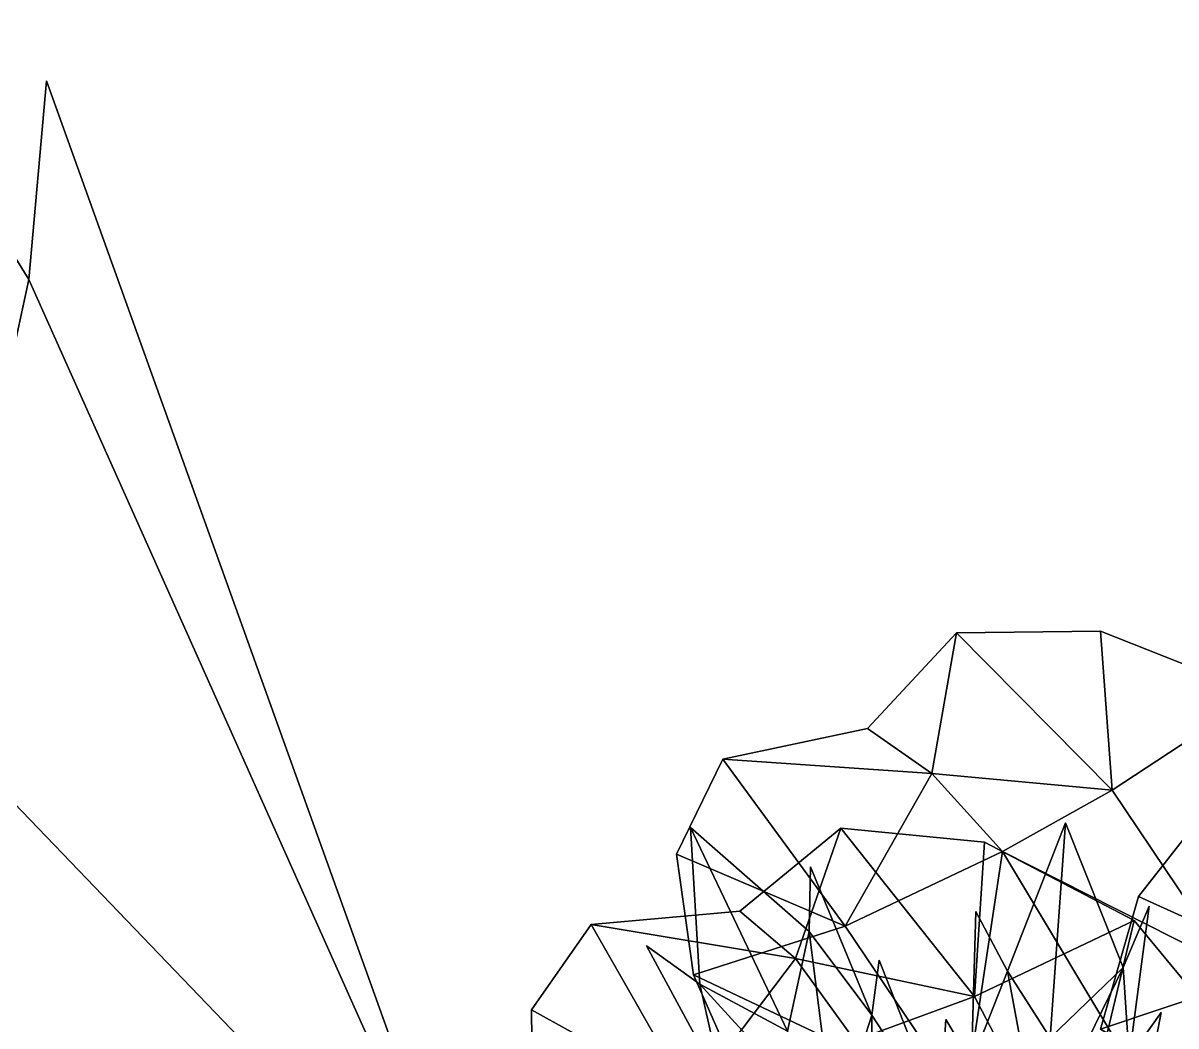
# Model space of a CAD drawing. Header units: metres. Extents: x -317 to 277, y -489 to 236.
# Drawn here: x -201.56 to -167.92, y -133.7 to -104.44 of the extents above; entities that cross this region are included whole.
import ezdxf

# ---------------------------------------------------------------- set-up
doc = ezdxf.new("R2010")
doc.units = ezdxf.units.M

msp = doc.modelspace()

# ---------------------------------------------------------------- linework, layer by layer
at = {"layer": 'Newplan_Leaf', "color": 3}
for points in [[(-204.1774, -124.7632, 747.3155), (-206.0302, -104.4378, 739.7802), (-201.3958, -111.9223, 742.3978)], [(-204.1774, -124.7632, 747.3155), (-201.3958, -111.9223, 742.3978), (-206.0302, -104.4378, 739.7802)], [(-201.3958, -111.9223, 742.3978), (-200.8779, -106.1255, 740.2382), (-188.2239, -141.3621, 742.1208)], [(-201.3958, -111.9223, 742.3978), (-188.2239, -141.3621, 742.1208), (-200.8779, -106.1255, 740.2382)], [(-188.2239, -141.3621, 742.1208), (-204.1774, -124.7632, 747.3155), (-201.3958, -111.9223, 742.3978)], [(-188.2239, -141.3621, 742.1208), (-201.3958, -111.9223, 742.3978), (-204.1774, -124.7632, 747.3155)], [(-214.0595, -128.5186, 756.5377), (-204.1774, -124.7632, 747.3155), (-188.2239, -141.3621, 742.1208)], [(-214.0595, -128.5186, 756.5377), (-188.2239, -141.3621, 742.1208), (-204.1774, -124.7632, 747.3155)], [(-172.8269, -132.1104, 798.8538), (-171.1405, -127.7818, 798.7378), (-171.5832, -134.0514, 796.7339)], [(-172.8269, -132.1104, 798.8538), (-171.5832, -134.0514, 796.7339), (-171.1405, -127.7818, 798.7378)], [(-171.5832, -134.0514, 796.7339), (-171.1405, -127.7818, 798.7378), (-169.454, -132.0028, 797.772)], [(-171.5832, -134.0514, 796.7339), (-169.454, -132.0028, 797.772), (-171.1405, -127.7818, 798.7378)], [(-181.8058, -132.4804, 794.7476), (-182.0871, -127.9117, 793.9465), (-179.251, -133.8559, 793.5692)], [(-181.8058, -132.4804, 794.7476), (-179.251, -133.8559, 793.5692), (-182.0871, -127.9117, 793.9465)], [(-179.251, -133.8559, 793.5692), (-182.0871, -127.9117, 793.9465), (-178.6181, -130.9463, 794.5396)], [(-179.251, -133.8559, 793.5692), (-178.6181, -130.9463, 794.5396), (-182.0871, -127.9117, 793.9465)], [(-188.2239, -141.3621, 742.1208), (-218.8522, -129.6816, 760.3077), (-214.0595, -128.5186, 756.5377)], [(-188.2239, -141.3621, 742.1208), (-214.0595, -128.5186, 756.5377), (-218.8522, -129.6816, 760.3077)], [(-178.6181, -130.9463, 794.5396), (-178.5806, -129.0606, 793.9282), (-176.794, -133.3858, 793.5253)], [(-178.6181, -130.9463, 794.5396), (-176.794, -133.3858, 793.5253), (-178.5806, -129.0606, 793.9282)], [(-173.8852, -134.7701, 797.4001), (-173.7559, -130.368, 799.0328), (-172.8269, -132.1104, 798.8538)], [(-173.8852, -134.7701, 797.4001), (-172.8269, -132.1104, 798.8538), (-173.7559, -130.368, 799.0328)], [(-169.454, -132.0028, 797.772), (-168.6965, -130.2066, 797.4102), (-169.2858, -134.6234, 795.925)], [(-169.454, -132.0028, 797.772), (-169.2858, -134.6234, 795.925), (-168.6965, -130.2066, 797.4102)], [(-177.8762, -136.7877, 793.014), (-179.251, -133.8559, 793.5692), (-178.6181, -130.9463, 794.5396)], [(-177.8762, -136.7877, 793.014), (-178.6181, -130.9463, 794.5396), (-179.251, -133.8559, 793.5692)], [(-177.8762, -136.7877, 793.014), (-178.6181, -130.9463, 794.5396), (-176.794, -133.3858, 793.5253)], [(-177.8762, -136.7877, 793.014), (-176.794, -133.3858, 793.5253), (-178.6181, -130.9463, 794.5396)], [(-181.1409, -135.4778, 793.8089), (-183.3622, -131.3618, 794.2402), (-181.8058, -132.4804, 794.7476)], [(-181.1409, -135.4778, 793.8089), (-181.8058, -132.4804, 794.7476), (-183.3622, -131.3618, 794.2402)], [(-176.794, -133.3858, 793.5253), (-176.5767, -131.786, 793.5603), (-174.6821, -136.6173, 792.4519)], [(-176.794, -133.3858, 793.5253), (-174.6821, -136.6173, 792.4519), (-176.5767, -131.786, 793.5603)], [(-173.8852, -134.7701, 797.4001), (-172.8269, -132.1104, 798.8538), (-171.9129, -137.0395, 795.4086)], [(-173.8852, -134.7701, 797.4001), (-171.9129, -137.0395, 795.4086), (-172.8269, -132.1104, 798.8538)], [(-172.8269, -132.1104, 798.8538), (-171.5832, -134.0514, 796.7339), (-171.9129, -137.0395, 795.4086)], [(-172.8269, -132.1104, 798.8538), (-171.9129, -137.0395, 795.4086), (-171.5832, -134.0514, 796.7339)], [(-171.9129, -137.0395, 795.4086), (-169.454, -132.0028, 797.772), (-169.2858, -134.6234, 795.925)], [(-171.9129, -137.0395, 795.4086), (-169.2858, -134.6234, 795.925), (-169.454, -132.0028, 797.772)], [(-171.9129, -137.0395, 795.4086), (-171.5832, -134.0514, 796.7339), (-169.454, -132.0028, 797.772)], [(-171.9129, -137.0395, 795.4086), (-169.454, -132.0028, 797.772), (-171.5832, -134.0514, 796.7339)], [(-181.1409, -135.4778, 793.8089), (-181.8058, -132.4804, 794.7476), (-177.8762, -136.7877, 793.014)], [(-181.1409, -135.4778, 793.8089), (-177.8762, -136.7877, 793.014), (-181.8058, -132.4804, 794.7476)], [(-181.8058, -132.4804, 794.7476), (-179.251, -133.8559, 793.5692), (-177.8762, -136.7877, 793.014)], [(-181.8058, -132.4804, 794.7476), (-177.8762, -136.7877, 793.014), (-179.251, -133.8559, 793.5692)], [(-176.7724, -139.2081, 792.078), (-177.8762, -136.7877, 793.014), (-176.794, -133.3858, 793.5253)], [(-176.7724, -139.2081, 792.078), (-176.794, -133.3858, 793.5253), (-177.8762, -136.7877, 793.014)], [(-176.7724, -139.2081, 792.078), (-176.794, -133.3858, 793.5253), (-174.6821, -136.6173, 792.4519)], [(-176.7724, -139.2081, 792.078), (-174.6821, -136.6173, 792.4519), (-176.794, -133.3858, 793.5253)], [(-174.928, -138.2216, 795.6522), (-174.6349, -133.517, 798.0895), (-173.8852, -134.7701, 797.4001)], [(-174.928, -138.2216, 795.6522), (-173.8852, -134.7701, 797.4001), (-174.6349, -133.517, 798.0895)], [(-169.2858, -134.6234, 795.925), (-168.349, -133.3165, 796.0735), (-169.2554, -138.0406, 793.8329)], [(-169.2858, -134.6234, 795.925), (-169.2554, -138.0406, 793.8329), (-168.349, -133.3165, 796.0735)]]:
    msp.add_3dface(points, dxfattribs=at)
at = {"layer": 'Newplan_Mrstm', "color": 3}
for points in [[(-175.0393, -126.3326, 772.616), (-174.3172, -122.2287, 776.9695), (-176.9171, -125.029, 775.2771)], [(-175.0393, -126.3326, 772.616), (-176.9171, -125.029, 775.2771), (-174.3172, -122.2287, 776.9695)], [(-169.7819, -126.8252, 774.161), (-174.3172, -122.2287, 776.9695), (-175.0393, -126.3326, 772.616)], [(-169.7819, -126.8252, 774.161), (-175.0393, -126.3326, 772.616), (-174.3172, -122.2287, 776.9695)], [(-170.1213, -122.1812, 777.2337), (-174.3172, -122.2287, 776.9695), (-169.7819, -126.8252, 774.161)], [(-170.1213, -122.1812, 777.2337), (-169.7819, -126.8252, 774.161), (-174.3172, -122.2287, 776.9695)], [(-165.4947, -124.0167, 776.6524), (-170.1213, -122.1812, 777.2337), (-169.7819, -126.8252, 774.161)], [(-165.4947, -124.0167, 776.6524), (-169.7819, -126.8252, 774.161), (-170.1213, -122.1812, 777.2337)], [(-165.4947, -124.0167, 776.6524), (-169.7819, -126.8252, 774.161), (-166.2996, -131.9894, 772.2911)], [(-165.4947, -124.0167, 776.6524), (-166.2996, -131.9894, 772.2911), (-169.7819, -126.8252, 774.161)], [(-176.9171, -125.029, 775.2771), (-181.1424, -125.9197, 774.0152), (-175.0393, -126.3326, 772.616)], [(-176.9171, -125.029, 775.2771), (-175.0393, -126.3326, 772.616), (-181.1424, -125.9197, 774.0152)], [(-177.5667, -130.7887, 770.6096), (-181.1424, -125.9197, 774.0152), (-182.49, -128.6901, 771.5477)], [(-177.5667, -130.7887, 770.6096), (-182.49, -128.6901, 771.5477), (-181.1424, -125.9197, 774.0152)], [(-175.0393, -126.3326, 772.616), (-181.1424, -125.9197, 774.0152), (-177.5667, -130.7887, 770.6096)], [(-175.0393, -126.3326, 772.616), (-177.5667, -130.7887, 770.6096), (-181.1424, -125.9197, 774.0152)], [(-172.9729, -128.6162, 770.6348), (-175.0393, -126.3326, 772.616), (-177.5667, -130.7887, 770.6096)], [(-172.9729, -128.6162, 770.6348), (-177.5667, -130.7887, 770.6096), (-175.0393, -126.3326, 772.616)], [(-169.7819, -126.8252, 774.161), (-175.0393, -126.3326, 772.616), (-172.9729, -128.6162, 770.6348)], [(-169.7819, -126.8252, 774.161), (-172.9729, -128.6162, 770.6348), (-175.0393, -126.3326, 772.616)], [(-166.2996, -131.9894, 772.2911), (-169.7819, -126.8252, 774.161), (-172.9729, -128.6162, 770.6348)], [(-166.2996, -131.9894, 772.2911), (-172.9729, -128.6162, 770.6348), (-169.7819, -126.8252, 774.161)], [(-166.348, -126.5292, 710.2953), (-169.0053, -129.9257, 707.7429), (-164.5688, -131.9405, 710.4598)], [(-166.348, -126.5292, 710.2953), (-164.5688, -131.9405, 710.4598), (-169.0053, -129.9257, 707.7429)], [(-179.0205, -131.7321, 790.4602), (-177.6906, -127.93, 794.9426), (-180.6411, -130.3596, 793.2526)], [(-179.0205, -131.7321, 790.4602), (-180.6411, -130.3596, 793.2526), (-177.6906, -127.93, 794.9426)], [(-173.79, -132.8478, 791.7512), (-177.6906, -127.93, 794.9426), (-179.0205, -131.7321, 790.4602)], [(-173.79, -132.8478, 791.7512), (-179.0205, -131.7321, 790.4602), (-177.6906, -127.93, 794.9426)], [(-173.5068, -128.3386, 795.0239), (-177.6906, -127.93, 794.9426), (-173.79, -132.8478, 791.7512)], [(-173.5068, -128.3386, 795.0239), (-173.79, -132.8478, 791.7512), (-177.6906, -127.93, 794.9426)], [(-169.131, -130.6248, 794.1651), (-173.5068, -128.3386, 795.0239), (-173.79, -132.8478, 791.7512)], [(-169.131, -130.6248, 794.1651), (-173.79, -132.8478, 791.7512), (-173.5068, -128.3386, 795.0239)], [(-177.5667, -130.7887, 770.6096), (-182.49, -128.6901, 771.5477), (-181.9911, -132.2085, 769.3728)], [(-177.5667, -130.7887, 770.6096), (-181.9911, -132.2085, 769.3728), (-182.49, -128.6901, 771.5477)], [(-172.9729, -128.6162, 770.6348), (-177.5667, -130.7887, 770.6096), (-174.0844, -135.9529, 768.7396)], [(-172.9729, -128.6162, 770.6348), (-174.0844, -135.9529, 768.7396), (-177.5667, -130.7887, 770.6096)], [(-165.2218, -141.5381, 768.0654), (-172.9729, -128.6162, 770.6348), (-174.0844, -135.9529, 768.7396)], [(-165.2218, -141.5381, 768.0654), (-174.0844, -135.9529, 768.7396), (-172.9729, -128.6162, 770.6348)], [(-166.2996, -131.9894, 772.2911), (-172.9729, -128.6162, 770.6348), (-165.2218, -141.5381, 768.0654)], [(-166.2996, -131.9894, 772.2911), (-165.2218, -141.5381, 768.0654), (-172.9729, -128.6162, 770.6348)], [(-169.0053, -129.9257, 707.7429), (-170.1202, -133.7993, 706.5468), (-164.5688, -131.9405, 710.4598)], [(-169.0053, -129.9257, 707.7429), (-164.5688, -131.9405, 710.4598), (-170.1202, -133.7993, 706.5468)], [(-180.6411, -130.3596, 793.2526), (-184.984, -130.7401, 792.142), (-179.0205, -131.7321, 790.4602)], [(-180.6411, -130.3596, 793.2526), (-179.0205, -131.7321, 790.4602), (-184.984, -130.7401, 792.142)], [(-182.0895, -135.7999, 788.3855), (-184.984, -130.7401, 792.142), (-186.7178, -133.2372, 789.6244)], [(-182.0895, -135.7999, 788.3855), (-186.7178, -133.2372, 789.6244), (-184.984, -130.7401, 792.142)], [(-179.0205, -131.7321, 790.4602), (-184.984, -130.7401, 792.142), (-182.0895, -135.7999, 788.3855)], [(-179.0205, -131.7321, 790.4602), (-182.0895, -135.7999, 788.3855), (-184.984, -130.7401, 792.142)], [(-174.0844, -135.9529, 768.7396), (-177.5667, -130.7887, 770.6096), (-181.9911, -132.2085, 769.3728)], [(-174.0844, -135.9529, 768.7396), (-181.9911, -132.2085, 769.3728), (-177.5667, -130.7887, 770.6096)], [(-169.131, -130.6248, 794.1651), (-173.79, -132.8478, 791.7512), (-170.9597, -138.2609, 789.5197)], [(-169.131, -130.6248, 794.1651), (-170.9597, -138.2609, 789.5197), (-173.79, -132.8478, 791.7512)], [(-165.1987, -135.3974, 791.8251), (-169.131, -130.6248, 794.1651), (-170.9597, -138.2609, 789.5197)], [(-165.1987, -135.3974, 791.8251), (-170.9597, -138.2609, 789.5197), (-169.131, -130.6248, 794.1651)], [(-177.2912, -134.1289, 788.2981), (-179.0205, -131.7321, 790.4602), (-182.0895, -135.7999, 788.3855)], [(-177.2912, -134.1289, 788.2981), (-182.0895, -135.7999, 788.3855), (-179.0205, -131.7321, 790.4602)], [(-173.79, -132.8478, 791.7512), (-179.0205, -131.7321, 790.4602), (-177.2912, -134.1289, 788.2981)], [(-173.79, -132.8478, 791.7512), (-177.2912, -134.1289, 788.2981), (-179.0205, -131.7321, 790.4602)], [(-174.0844, -135.9529, 768.7396), (-181.9911, -132.2085, 769.3728), (-179.5085, -137.8636, 766.236)], [(-174.0844, -135.9529, 768.7396), (-179.5085, -137.8636, 766.236), (-181.9911, -132.2085, 769.3728)], [(-164.5688, -131.9405, 710.4598), (-170.1202, -133.7993, 706.5468), (-165.0927, -136.8099, 707.9529)], [(-164.5688, -131.9405, 710.4598), (-165.0927, -136.8099, 707.9529), (-170.1202, -133.7993, 706.5468)], [(-170.9597, -138.2609, 789.5197), (-173.79, -132.8478, 791.7512), (-177.2912, -134.1289, 788.2981)], [(-170.9597, -138.2609, 789.5197), (-177.2912, -134.1289, 788.2981), (-173.79, -132.8478, 791.7512)], [(-182.0895, -135.7999, 788.3855), (-186.7178, -133.2372, 789.6244), (-186.6861, -136.686, 787.287)], [(-182.0895, -135.7999, 788.3855), (-186.6861, -136.686, 787.287), (-186.7178, -133.2372, 789.6244)]]:
    msp.add_3dface(points, dxfattribs=at)

doc.saveas('drawing.dxf')
